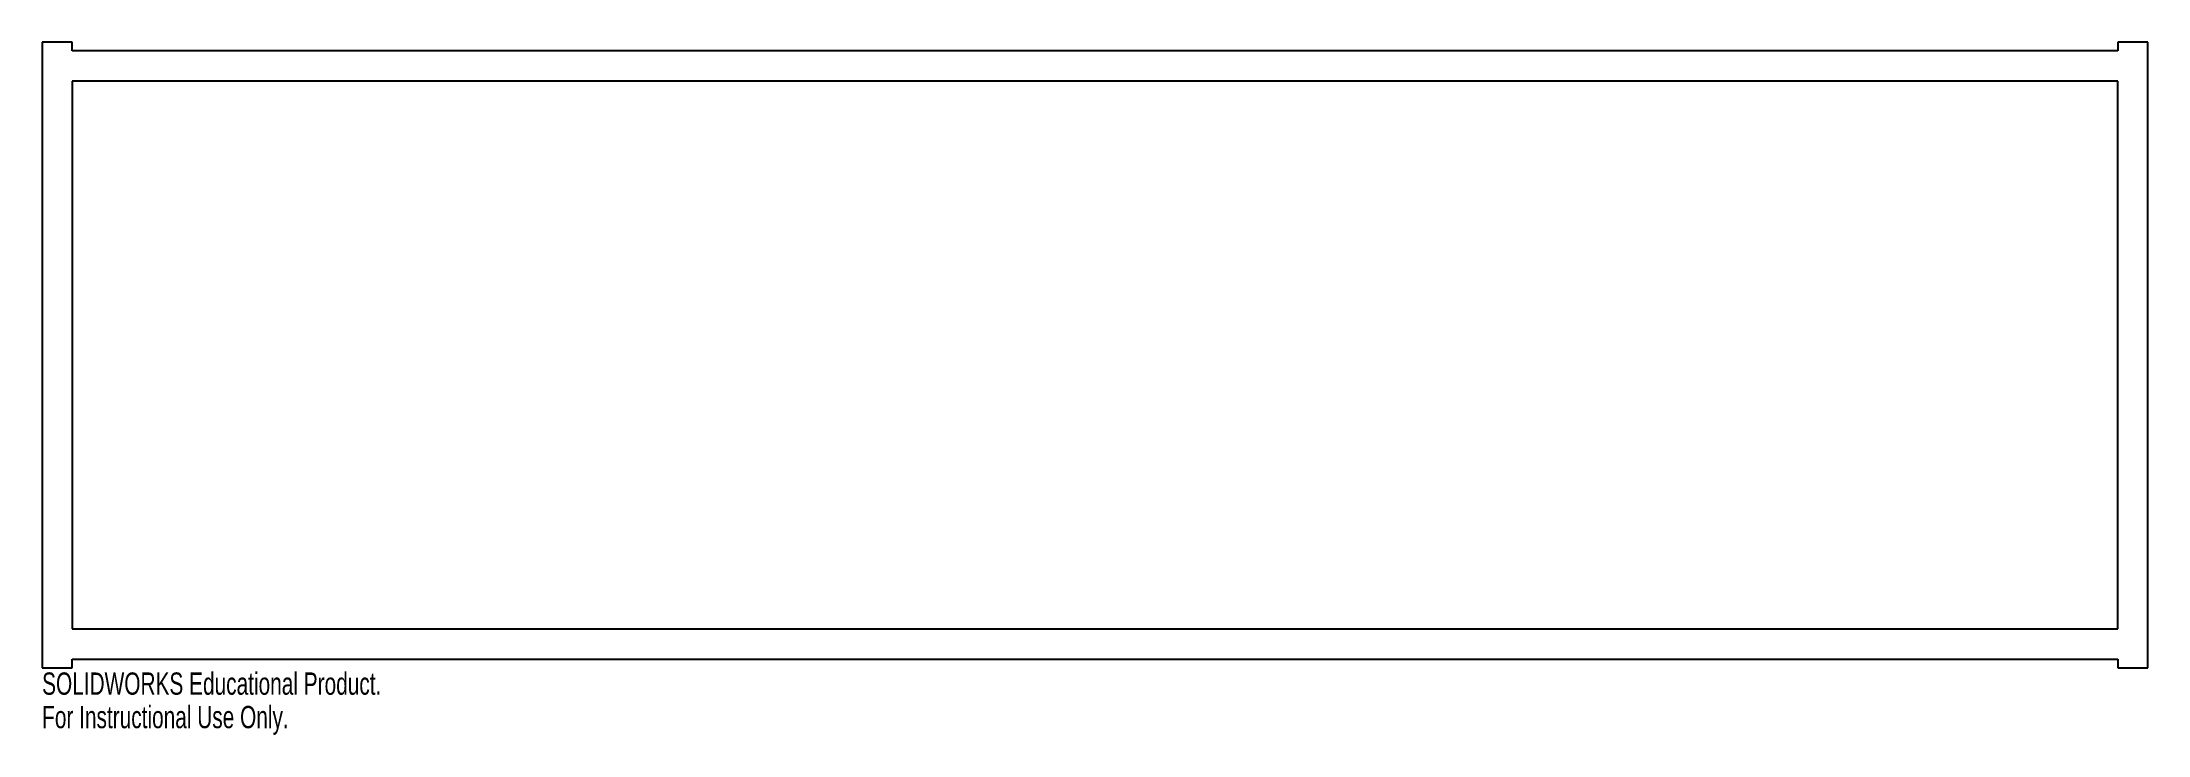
# Model space of a CAD drawing. Header units: inches. Extents: x -9 to 9, y -3.2 to 2.7.
import ezdxf

# ---------------------------------------------------------------- set-up
doc = ezdxf.new("R2010")
doc.units = ezdxf.units.IN
doc.header["$MEASUREMENT"] = 0
doc.styles.add('SLDTEXTSTYLE0', font='TXT', dxfattribs={"width": 0.7})

msp = doc.modelspace()

# ---------------------------------------------------------------- linework, layer by layer
at = {"color": 7, "linetype": 'Continuous', "lineweight": 25}
for p, q in [((-8.746, 2.674), (-9.004, 2.674)), ((-9.004, 2.674), (-9.004, -2.674)), ((-8.746, 2.599), (-8.746, 2.674)), ((8.746, 2.599), (-8.746, 2.599)), ((9.004, 2.674), (8.746, 2.674)), ((8.746, 2.674), (8.746, 2.599)), ((9.004, -2.674), (9.004, 2.674)), ((-8.746, 2.341), (-8.746, -2.341)), ((8.746, 2.341), (-8.746, 2.341)), ((8.746, -2.341), (8.746, 2.341)), ((-8.746, -2.341), (8.746, -2.341)), ((-9.004, -2.674), (-8.746, -2.674)), ((-8.746, -2.674), (-8.746, -2.599)), ((-8.746, -2.599), (8.746, -2.599)), ((8.746, -2.599), (8.746, -2.674)), ((8.746, -2.674), (9.004, -2.674))]:
    msp.add_line(p, q, dxfattribs=at)

# ---------------------------------------------------------------- texts
at = {"color": 7, "linetype": 'Continuous', "char_height": 0.1903, "attachment_point": 1, "style": 'SLDTEXTSTYLE0'}
for s, insert in [('SOLIDWORKS Educational Product.', (-9.004, -2.714)), ('For Instructional Use Only.', (-9.004, -3))]:
    msp.add_mtext(s, dxfattribs=dict(at, insert=insert))

doc.saveas('drawing.dxf')
